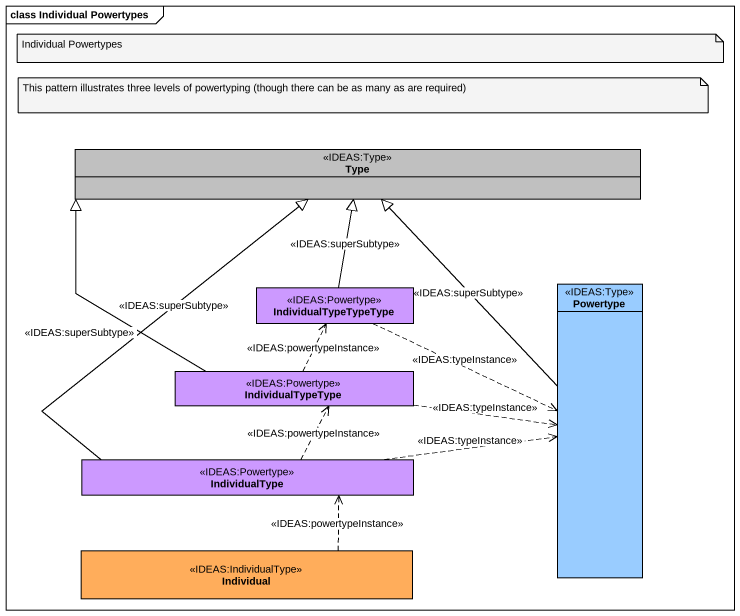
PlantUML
@startuml
mainframe class Individual Powertypes
hide circle
hide empty members
class Type <<IDEAS:Type>> #C0C0C0
class IndividualTypeTypeType <<IDEAS:Powertype>> #CC99FF
class Powertype <<IDEAS:Type>> #99CCFF
class IndividualTypeType <<IDEAS:Powertype>> #CC99FF
class IndividualType <<IDEAS:Powertype>> #CC99FF
class Individual <<IDEAS:IndividualType>> #FFAD5B
IndividualTypeTypeType -up-|> Type : <<IDEAS:superSubtype>>
IndividualTypeTypeType .right.> Powertype : <<IDEAS:typeInstance>>
Powertype -up-|> Type : <<IDEAS:superSubtype>>
IndividualTypeType -up-|> Type : <<IDEAS:superSubtype>>
IndividualTypeType .up.> IndividualTypeTypeType : <<IDEAS:powertypeInstance>>
IndividualTypeType .right.> Powertype : <<IDEAS:typeInstance>>
IndividualType -up-|> Type : <<IDEAS:superSubtype>>
IndividualType .right.> Powertype : <<IDEAS:typeInstance>>
IndividualType .up.> IndividualTypeType : <<IDEAS:powertypeInstance>>
Individual .up.> IndividualType : <<IDEAS:powertypeInstance>>
note as N1
  Individual Powertypes
end note
note as N2
  This pattern illustrates three levels of powertyping (though there can be as many as are required)
end note
@enduml
